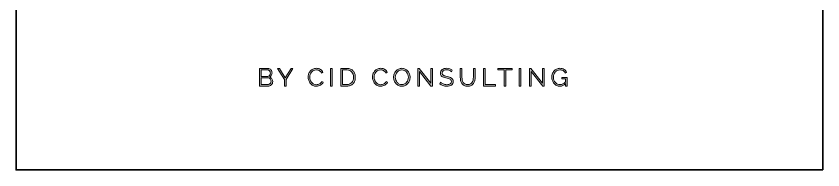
# Model space of a CAD drawing. Header units: centimetres. Extents: x -8 to 123, y -18 to 6.
# Drawn here: x 7.17 to 20.14, y -10.38 to -7.92 of the extents above; entities that cross this region are included whole.
import ezdxf

# ---------------------------------------------------------------- set-up
doc = ezdxf.new("R2010")
doc.units = ezdxf.units.CM
doc.header["$MEASUREMENT"] = 0
doc.layers.add('Layer 1', color=7, linetype='Continuous', lineweight=0)

# ---------------------------------------------------------------- blocks, each defined once
blk = doc.blocks.new('Block_10')
at = {"layer": 'Layer 1', "true_color": 0x000000, "transparency": 33554687}
h = blk.add_hatch(color=18, dxfattribs=at)
h.dxf.hatch_style = 2
edge = h.paths.add_edge_path()
edge.add_spline(control_points=[(11.266, -8.962), (11.266, -8.955), (11.265, -8.948), (11.262, -8.942), (11.26, -8.935), (11.257, -8.929), (11.252, -8.924), (11.248, -8.919), (11.243, -8.915), (11.237, -8.912), (11.231, -8.909), (11.224, -8.908), (11.217, -8.908), (11.217, -8.908), (11.109, -8.908), (11.109, -8.908), (11.109, -8.908), (11.109, -9.015), (11.109, -9.015), (11.109, -9.015), (11.215, -9.015), (11.215, -9.015), (11.222, -9.015), (11.229, -9.014), (11.235, -9.011), (11.241, -9.008), (11.247, -9.004), (11.251, -8.999), (11.256, -8.994), (11.259, -8.988), (11.262, -8.982), (11.265, -8.975), (11.266, -8.969), (11.266, -8.962)], knot_values=[0, 0, 0, 0, 1, 1, 1, 2, 2, 2, 3, 3, 3, 4, 4, 4, 5, 5, 5, 6, 6, 6, 7, 7, 7, 8, 8, 8, 9, 9, 9, 10, 10, 10, 11, 11, 11, 11], degree=3, periodic=0)
edge = h.paths.add_edge_path()
edge.add_spline(control_points=[(11.109, -8.78), (11.109, -8.78), (11.109, -8.885), (11.109, -8.885), (11.109, -8.885), (11.206, -8.885), (11.206, -8.885), (11.213, -8.885), (11.22, -8.884), (11.226, -8.881), (11.232, -8.878), (11.237, -8.874), (11.241, -8.869), (11.245, -8.864), (11.249, -8.859), (11.251, -8.852), (11.254, -8.846), (11.255, -8.84), (11.255, -8.833), (11.255, -8.826), (11.254, -8.819), (11.251, -8.812), (11.249, -8.806), (11.246, -8.8), (11.242, -8.796), (11.238, -8.791), (11.233, -8.787), (11.227, -8.785), (11.221, -8.782), (11.215, -8.78), (11.209, -8.78), (11.209, -8.78), (11.109, -8.78), (11.109, -8.78)], knot_values=[0, 0, 0, 0, 1, 1, 1, 2, 2, 2, 3, 3, 3, 4, 4, 4, 5, 5, 5, 6, 6, 6, 7, 7, 7, 8, 8, 8, 9, 9, 9, 10, 10, 10, 11, 11, 11, 11], degree=3, periodic=0)
edge = h.paths.add_edge_path()
edge.add_spline(control_points=[(11.294, -8.966), (11.294, -8.977), (11.292, -8.987), (11.288, -8.996), (11.283, -9.005), (11.278, -9.012), (11.27, -9.019), (11.263, -9.026), (11.255, -9.031), (11.245, -9.034), (11.236, -9.038), (11.225, -9.04), (11.215, -9.04), (11.215, -9.04), (11.081, -9.04), (11.081, -9.04), (11.081, -9.04), (11.081, -8.756), (11.081, -8.756), (11.081, -8.756), (11.217, -8.756), (11.217, -8.756), (11.227, -8.756), (11.236, -8.758), (11.244, -8.762), (11.252, -8.767), (11.259, -8.772), (11.264, -8.779), (11.27, -8.786), (11.274, -8.794), (11.277, -8.802), (11.28, -8.811), (11.282, -8.82), (11.282, -8.828), (11.282, -8.843), (11.278, -8.856), (11.271, -8.868), (11.264, -8.88), (11.254, -8.888), (11.241, -8.894), (11.258, -8.899), (11.27, -8.908), (11.28, -8.921), (11.289, -8.934), (11.294, -8.949), (11.294, -8.966)], knot_values=[0, 0, 0, 0, 1, 1, 1, 2, 2, 2, 3, 3, 3, 4, 4, 4, 5, 5, 5, 6, 6, 6, 7, 7, 7, 8, 8, 8, 9, 9, 9, 10, 10, 10, 11, 11, 11, 12, 12, 12, 13, 13, 13, 14, 14, 14, 15, 15, 15, 15], degree=3, periodic=0)
h = blk.add_hatch(color=18, dxfattribs=at)
h.dxf.hatch_style = 2
edge = h.paths.add_edge_path()
edge.add_spline(control_points=[(11.402, -8.756), (11.402, -8.756), (11.495, -8.909), (11.495, -8.909), (11.495, -8.909), (11.588, -8.756), (11.588, -8.756), (11.588, -8.756), (11.619, -8.756), (11.619, -8.756), (11.619, -8.756), (11.508, -8.934), (11.508, -8.934), (11.508, -8.934), (11.508, -9.04), (11.508, -9.04), (11.508, -9.04), (11.481, -9.04), (11.481, -9.04), (11.481, -9.04), (11.481, -8.933), (11.481, -8.933), (11.481, -8.933), (11.371, -8.756), (11.371, -8.756), (11.371, -8.756), (11.402, -8.756), (11.402, -8.756)], knot_values=[0, 0, 0, 0, 1, 1, 1, 2, 2, 2, 3, 3, 3, 4, 4, 4, 5, 5, 5, 6, 6, 6, 7, 7, 7, 8, 8, 8, 9, 9, 9, 9], degree=3, periodic=0)
h = blk.add_hatch(color=18, dxfattribs=at)
h.dxf.hatch_style = 2
edge = h.paths.add_edge_path()
edge.add_spline(control_points=[(11.862, -8.896), (11.862, -8.879), (11.865, -8.862), (11.871, -8.845), (11.877, -8.828), (11.886, -8.813), (11.897, -8.8), (11.908, -8.786), (11.923, -8.775), (11.939, -8.767), (11.956, -8.759), (11.975, -8.754), (11.997, -8.754), (12.022, -8.754), (12.043, -8.76), (12.061, -8.772), (12.079, -8.783), (12.092, -8.798), (12.101, -8.816), (12.101, -8.816), (12.079, -8.83), (12.079, -8.83), (12.074, -8.821), (12.069, -8.813), (12.062, -8.806), (12.056, -8.8), (12.049, -8.795), (12.042, -8.791), (12.034, -8.787), (12.026, -8.784), (12.018, -8.782), (12.01, -8.78), (12.003, -8.78), (11.995, -8.78), (11.978, -8.78), (11.963, -8.783), (11.95, -8.79), (11.937, -8.797), (11.926, -8.806), (11.917, -8.817), (11.908, -8.828), (11.901, -8.841), (11.897, -8.855), (11.892, -8.869), (11.89, -8.883), (11.89, -8.897), (11.89, -8.913), (11.893, -8.928), (11.898, -8.943), (11.904, -8.957), (11.911, -8.97), (11.92, -8.981), (11.93, -8.992), (11.941, -9.001), (11.954, -9.007), (11.967, -9.014), (11.981, -9.017), (11.996, -9.017), (12.004, -9.017), (12.012, -9.016), (12.021, -9.014), (12.029, -9.012), (12.037, -9.009), (12.045, -9.004), (12.053, -9), (12.06, -8.994), (12.067, -8.988), (12.073, -8.981), (12.079, -8.973), (12.084, -8.964), (12.084, -8.964), (12.107, -8.976), (12.107, -8.976), (12.102, -8.987), (12.096, -8.996), (12.088, -9.004), (12.079, -9.012), (12.07, -9.019), (12.06, -9.025), (12.05, -9.03), (12.039, -9.035), (12.028, -9.038), (12.017, -9.041), (12.005, -9.042), (11.995, -9.042), (11.975, -9.042), (11.957, -9.038), (11.941, -9.029), (11.925, -9.021), (11.911, -9.01), (11.899, -8.996), (11.887, -8.982), (11.878, -8.967), (11.872, -8.949), (11.865, -8.932), (11.862, -8.914), (11.862, -8.896)], knot_values=[0, 0, 0, 0, 1, 1, 1, 2, 2, 2, 3, 3, 3, 4, 4, 4, 5, 5, 5, 6, 6, 6, 7, 7, 7, 8, 8, 8, 9, 9, 9, 10, 10, 10, 11, 11, 11, 12, 12, 12, 13, 13, 13, 14, 14, 14, 15, 15, 15, 16, 16, 16, 17, 17, 17, 18, 18, 18, 19, 19, 19, 20, 20, 20, 21, 21, 21, 22, 22, 22, 23, 23, 23, 24, 24, 24, 25, 25, 25, 26, 26, 26, 27, 27, 27, 28, 28, 28, 29, 29, 29, 30, 30, 30, 31, 31, 31, 32, 32, 32, 32], degree=3, periodic=0)
h = blk.add_hatch(color=18, dxfattribs=at)
h.dxf.hatch_style = 2
edge = h.paths.add_edge_path()
edge.add_spline(control_points=[(12.223, -9.04), (12.223, -9.04), (12.223, -8.756), (12.223, -8.756), (12.223, -8.756), (12.251, -8.756), (12.251, -8.756), (12.251, -8.756), (12.251, -9.04), (12.251, -9.04), (12.251, -9.04), (12.223, -9.04), (12.223, -9.04)], knot_values=[0, 0, 0, 0, 1, 1, 1, 2, 2, 2, 3, 3, 3, 4, 4, 4, 4], degree=3, periodic=0)
h = blk.add_hatch(color=18, dxfattribs=at)
h.dxf.hatch_style = 2
edge = h.paths.add_edge_path()
edge.add_spline(control_points=[(12.594, -8.897), (12.594, -8.88), (12.592, -8.865), (12.587, -8.85), (12.582, -8.836), (12.575, -8.824), (12.566, -8.814), (12.557, -8.803), (12.546, -8.795), (12.532, -8.789), (12.519, -8.784), (12.504, -8.781), (12.487, -8.781), (12.487, -8.781), (12.418, -8.781), (12.418, -8.781), (12.418, -8.781), (12.418, -9.015), (12.418, -9.015), (12.418, -9.015), (12.487, -9.015), (12.487, -9.015), (12.504, -9.015), (12.52, -9.012), (12.533, -9.006), (12.547, -9), (12.558, -8.992), (12.567, -8.981), (12.576, -8.971), (12.583, -8.958), (12.587, -8.944), (12.592, -8.93), (12.594, -8.914), (12.594, -8.897)], knot_values=[0, 0, 0, 0, 1, 1, 1, 2, 2, 2, 3, 3, 3, 4, 4, 4, 5, 5, 5, 6, 6, 6, 7, 7, 7, 8, 8, 8, 9, 9, 9, 10, 10, 10, 11, 11, 11, 11], degree=3, periodic=0)
edge = h.paths.add_edge_path()
edge.add_spline(control_points=[(12.391, -9.04), (12.391, -9.04), (12.391, -8.756), (12.391, -8.756), (12.391, -8.756), (12.487, -8.756), (12.487, -8.756), (12.509, -8.756), (12.529, -8.76), (12.546, -8.767), (12.563, -8.775), (12.577, -8.785), (12.589, -8.798), (12.6, -8.81), (12.608, -8.825), (12.614, -8.842), (12.62, -8.86), (12.622, -8.878), (12.622, -8.897), (12.622, -8.919), (12.619, -8.938), (12.613, -8.956), (12.606, -8.973), (12.597, -8.988), (12.586, -9.001), (12.574, -9.013), (12.56, -9.023), (12.543, -9.029), (12.526, -9.036), (12.507, -9.04), (12.487, -9.04), (12.487, -9.04), (12.391, -9.04), (12.391, -9.04)], knot_values=[0, 0, 0, 0, 1, 1, 1, 2, 2, 2, 3, 3, 3, 4, 4, 4, 5, 5, 5, 6, 6, 6, 7, 7, 7, 8, 8, 8, 9, 9, 9, 10, 10, 10, 11, 11, 11, 11], degree=3, periodic=0)
h = blk.add_hatch(color=18, dxfattribs=at)
h.dxf.hatch_style = 2
edge = h.paths.add_edge_path()
edge.add_spline(control_points=[(12.897, -8.896), (12.897, -8.879), (12.9, -8.862), (12.906, -8.845), (12.912, -8.828), (12.921, -8.813), (12.932, -8.8), (12.944, -8.786), (12.958, -8.775), (12.975, -8.767), (12.991, -8.759), (13.01, -8.754), (13.032, -8.754), (13.057, -8.754), (13.079, -8.76), (13.096, -8.772), (13.114, -8.783), (13.128, -8.798), (13.136, -8.816), (13.136, -8.816), (13.114, -8.83), (13.114, -8.83), (13.109, -8.821), (13.104, -8.813), (13.098, -8.806), (13.091, -8.8), (13.084, -8.795), (13.077, -8.791), (13.069, -8.787), (13.062, -8.784), (13.054, -8.782), (13.046, -8.78), (13.038, -8.78), (13.03, -8.78), (13.013, -8.78), (12.998, -8.783), (12.985, -8.79), (12.972, -8.797), (12.961, -8.806), (12.952, -8.817), (12.943, -8.828), (12.936, -8.841), (12.932, -8.855), (12.927, -8.869), (12.925, -8.883), (12.925, -8.897), (12.925, -8.913), (12.928, -8.928), (12.933, -8.943), (12.939, -8.957), (12.946, -8.97), (12.956, -8.981), (12.965, -8.992), (12.976, -9.001), (12.989, -9.007), (13.002, -9.014), (13.016, -9.017), (13.031, -9.017), (13.039, -9.017), (13.047, -9.016), (13.056, -9.014), (13.064, -9.012), (13.072, -9.009), (13.08, -9.004), (13.088, -9), (13.095, -8.994), (13.102, -8.988), (13.109, -8.981), (13.114, -8.973), (13.119, -8.964), (13.119, -8.964), (13.142, -8.976), (13.142, -8.976), (13.137, -8.987), (13.131, -8.996), (13.123, -9.004), (13.114, -9.012), (13.105, -9.019), (13.095, -9.025), (13.085, -9.03), (13.074, -9.035), (13.063, -9.038), (13.052, -9.041), (13.041, -9.042), (13.03, -9.042), (13.01, -9.042), (12.992, -9.038), (12.976, -9.029), (12.96, -9.021), (12.946, -9.01), (12.934, -8.996), (12.923, -8.982), (12.913, -8.967), (12.907, -8.949), (12.9, -8.932), (12.897, -8.914), (12.897, -8.896)], knot_values=[0, 0, 0, 0, 1, 1, 1, 2, 2, 2, 3, 3, 3, 4, 4, 4, 5, 5, 5, 6, 6, 6, 7, 7, 7, 8, 8, 8, 9, 9, 9, 10, 10, 10, 11, 11, 11, 12, 12, 12, 13, 13, 13, 14, 14, 14, 15, 15, 15, 16, 16, 16, 17, 17, 17, 18, 18, 18, 19, 19, 19, 20, 20, 20, 21, 21, 21, 22, 22, 22, 23, 23, 23, 24, 24, 24, 25, 25, 25, 26, 26, 26, 27, 27, 27, 28, 28, 28, 29, 29, 29, 30, 30, 30, 31, 31, 31, 32, 32, 32, 32], degree=3, periodic=0)
h = blk.add_hatch(color=18, dxfattribs=at)
h.dxf.hatch_style = 2
edge = h.paths.add_edge_path()
edge.add_spline(control_points=[(13.265, -8.898), (13.265, -8.913), (13.268, -8.928), (13.273, -8.942), (13.278, -8.957), (13.285, -8.969), (13.294, -8.98), (13.304, -8.991), (13.315, -9), (13.328, -9.007), (13.34, -9.013), (13.355, -9.016), (13.37, -9.016), (13.386, -9.016), (13.401, -9.013), (13.414, -9.006), (13.427, -8.999), (13.438, -8.99), (13.447, -8.979), (13.456, -8.968), (13.463, -8.955), (13.468, -8.941), (13.473, -8.927), (13.475, -8.912), (13.475, -8.898), (13.475, -8.882), (13.473, -8.868), (13.468, -8.853), (13.462, -8.839), (13.455, -8.826), (13.446, -8.816), (13.437, -8.805), (13.425, -8.796), (13.413, -8.789), (13.4, -8.783), (13.386, -8.78), (13.37, -8.78), (13.354, -8.78), (13.34, -8.783), (13.327, -8.79), (13.314, -8.797), (13.303, -8.806), (13.294, -8.817), (13.285, -8.828), (13.278, -8.841), (13.273, -8.855), (13.268, -8.869), (13.265, -8.883), (13.265, -8.898)], knot_values=[0, 0, 0, 0, 1, 1, 1, 2, 2, 2, 3, 3, 3, 4, 4, 4, 5, 5, 5, 6, 6, 6, 7, 7, 7, 8, 8, 8, 9, 9, 9, 10, 10, 10, 11, 11, 11, 12, 12, 12, 13, 13, 13, 14, 14, 14, 15, 15, 15, 16, 16, 16, 16], degree=3, periodic=0)
edge = h.paths.add_edge_path()
edge.add_spline(control_points=[(13.37, -9.042), (13.351, -9.042), (13.333, -9.038), (13.316, -9.029), (13.3, -9.021), (13.286, -9.01), (13.274, -8.997), (13.262, -8.984), (13.253, -8.968), (13.247, -8.951), (13.241, -8.934), (13.237, -8.916), (13.237, -8.898), (13.237, -8.879), (13.241, -8.861), (13.248, -8.843), (13.254, -8.826), (13.264, -8.811), (13.276, -8.798), (13.288, -8.784), (13.302, -8.774), (13.318, -8.766), (13.334, -8.758), (13.352, -8.754), (13.371, -8.754), (13.39, -8.754), (13.409, -8.758), (13.425, -8.767), (13.441, -8.775), (13.455, -8.786), (13.467, -8.8), (13.478, -8.813), (13.487, -8.829), (13.494, -8.846), (13.5, -8.863), (13.503, -8.88), (13.503, -8.898), (13.503, -8.917), (13.5, -8.935), (13.493, -8.953), (13.486, -8.97), (13.477, -8.985), (13.465, -8.998), (13.453, -9.011), (13.439, -9.022), (13.423, -9.03), (13.407, -9.038), (13.389, -9.042), (13.37, -9.042)], knot_values=[0, 0, 0, 0, 1, 1, 1, 2, 2, 2, 3, 3, 3, 4, 4, 4, 5, 5, 5, 6, 6, 6, 7, 7, 7, 8, 8, 8, 9, 9, 9, 10, 10, 10, 11, 11, 11, 12, 12, 12, 13, 13, 13, 14, 14, 14, 15, 15, 15, 16, 16, 16, 16], degree=3, periodic=0)
h = blk.add_hatch(color=18, dxfattribs=at)
h.dxf.hatch_style = 2
edge = h.paths.add_edge_path()
edge.add_spline(control_points=[(13.653, -8.808), (13.653, -8.808), (13.653, -9.04), (13.653, -9.04), (13.653, -9.04), (13.625, -9.04), (13.625, -9.04), (13.625, -9.04), (13.625, -8.756), (13.625, -8.756), (13.625, -8.756), (13.647, -8.756), (13.647, -8.756), (13.647, -8.756), (13.834, -8.992), (13.834, -8.992), (13.834, -8.992), (13.834, -8.756), (13.834, -8.756), (13.834, -8.756), (13.862, -8.756), (13.862, -8.756), (13.862, -8.756), (13.862, -9.04), (13.862, -9.04), (13.862, -9.04), (13.838, -9.04), (13.838, -9.04), (13.838, -9.04), (13.653, -8.808), (13.653, -8.808)], knot_values=[0, 0, 0, 0, 1, 1, 1, 2, 2, 2, 3, 3, 3, 4, 4, 4, 5, 5, 5, 6, 6, 6, 7, 7, 7, 8, 8, 8, 9, 9, 9, 10, 10, 10, 10], degree=3, periodic=0)
h = blk.add_hatch(color=18, dxfattribs=at)
h.dxf.hatch_style = 2
edge = h.paths.add_edge_path()
edge.add_spline(control_points=[(14.168, -8.809), (14.16, -8.8), (14.15, -8.793), (14.136, -8.787), (14.123, -8.782), (14.108, -8.779), (14.091, -8.779), (14.066, -8.779), (14.047, -8.784), (14.036, -8.793), (14.024, -8.802), (14.019, -8.815), (14.019, -8.832), (14.019, -8.84), (14.02, -8.847), (14.023, -8.852), (14.026, -8.858), (14.031, -8.863), (14.038, -8.867), (14.044, -8.871), (14.052, -8.874), (14.062, -8.877), (14.072, -8.88), (14.084, -8.883), (14.098, -8.886), (14.113, -8.889), (14.126, -8.893), (14.138, -8.896), (14.15, -8.9), (14.161, -8.905), (14.169, -8.911), (14.178, -8.917), (14.184, -8.925), (14.189, -8.933), (14.193, -8.942), (14.195, -8.953), (14.195, -8.965), (14.195, -8.978), (14.193, -8.99), (14.188, -8.999), (14.183, -9.009), (14.176, -9.017), (14.167, -9.023), (14.158, -9.03), (14.147, -9.034), (14.134, -9.037), (14.122, -9.04), (14.108, -9.042), (14.094, -9.042), (14.049, -9.042), (14.011, -9.028), (13.98, -9.001), (13.98, -9.001), (13.993, -8.978), (13.993, -8.978), (14.004, -8.989), (14.018, -8.998), (14.035, -9.006), (14.053, -9.013), (14.072, -9.017), (14.094, -9.017), (14.117, -9.017), (14.134, -9.013), (14.147, -9.005), (14.16, -8.997), (14.166, -8.985), (14.166, -8.968), (14.166, -8.959), (14.165, -8.952), (14.161, -8.946), (14.157, -8.94), (14.152, -8.935), (14.145, -8.93), (14.138, -8.926), (14.129, -8.922), (14.118, -8.919), (14.107, -8.916), (14.095, -8.913), (14.08, -8.909), (14.066, -8.906), (14.053, -8.902), (14.041, -8.899), (14.03, -8.895), (14.021, -8.89), (14.013, -8.885), (14.006, -8.879), (14, -8.872), (13.996, -8.864), (13.992, -8.857), (13.99, -8.847), (13.99, -8.835), (13.99, -8.822), (13.993, -8.811), (13.998, -8.801), (14.003, -8.79), (14.009, -8.782), (14.018, -8.775), (14.027, -8.768), (14.038, -8.763), (14.05, -8.759), (14.063, -8.756), (14.076, -8.754), (14.091, -8.754), (14.11, -8.754), (14.127, -8.757), (14.141, -8.763), (14.156, -8.768), (14.17, -8.776), (14.182, -8.787), (14.182, -8.787), (14.168, -8.809), (14.168, -8.809)], knot_values=[0, 0, 0, 0, 1, 1, 1, 2, 2, 2, 3, 3, 3, 4, 4, 4, 5, 5, 5, 6, 6, 6, 7, 7, 7, 8, 8, 8, 9, 9, 9, 10, 10, 10, 11, 11, 11, 12, 12, 12, 13, 13, 13, 14, 14, 14, 15, 15, 15, 16, 16, 16, 17, 17, 17, 18, 18, 18, 19, 19, 19, 20, 20, 20, 21, 21, 21, 22, 22, 22, 23, 23, 23, 24, 24, 24, 25, 25, 25, 26, 26, 26, 27, 27, 27, 28, 28, 28, 29, 29, 29, 30, 30, 30, 31, 31, 31, 32, 32, 32, 33, 33, 33, 34, 34, 34, 35, 35, 35, 36, 36, 36, 37, 37, 37, 37], degree=3, periodic=0)
h = blk.add_hatch(color=18, dxfattribs=at)
h.dxf.hatch_style = 2
edge = h.paths.add_edge_path()
edge.add_spline(control_points=[(14.429, -9.016), (14.447, -9.016), (14.461, -9.013), (14.473, -9.006), (14.485, -8.999), (14.495, -8.991), (14.502, -8.979), (14.509, -8.968), (14.514, -8.956), (14.516, -8.942), (14.519, -8.928), (14.521, -8.913), (14.521, -8.899), (14.521, -8.899), (14.521, -8.756), (14.521, -8.756), (14.521, -8.756), (14.549, -8.756), (14.549, -8.756), (14.549, -8.756), (14.549, -8.899), (14.549, -8.899), (14.549, -8.918), (14.546, -8.936), (14.542, -8.954), (14.538, -8.971), (14.531, -8.986), (14.522, -8.999), (14.512, -9.012), (14.5, -9.022), (14.485, -9.03), (14.469, -9.038), (14.451, -9.042), (14.429, -9.042), (14.406, -9.042), (14.388, -9.038), (14.372, -9.029), (14.357, -9.021), (14.345, -9.011), (14.336, -8.997), (14.326, -8.984), (14.32, -8.969), (14.316, -8.952), (14.312, -8.935), (14.31, -8.917), (14.31, -8.899), (14.31, -8.899), (14.31, -8.756), (14.31, -8.756), (14.31, -8.756), (14.337, -8.756), (14.337, -8.756), (14.337, -8.756), (14.337, -8.899), (14.337, -8.899), (14.337, -8.914), (14.339, -8.928), (14.342, -8.943), (14.345, -8.957), (14.35, -8.969), (14.357, -8.98), (14.364, -8.991), (14.373, -9), (14.385, -9.006), (14.396, -9.013), (14.411, -9.016), (14.429, -9.016)], knot_values=[0, 0, 0, 0, 1, 1, 1, 2, 2, 2, 3, 3, 3, 4, 4, 4, 5, 5, 5, 6, 6, 6, 7, 7, 7, 8, 8, 8, 9, 9, 9, 10, 10, 10, 11, 11, 11, 12, 12, 12, 13, 13, 13, 14, 14, 14, 15, 15, 15, 16, 16, 16, 17, 17, 17, 18, 18, 18, 19, 19, 19, 20, 20, 20, 21, 21, 21, 22, 22, 22, 22], degree=3, periodic=0)
h = blk.add_hatch(color=18, dxfattribs=at)
h.dxf.hatch_style = 2
edge = h.paths.add_edge_path()
edge.add_spline(control_points=[(14.684, -9.04), (14.684, -9.04), (14.684, -8.756), (14.684, -8.756), (14.684, -8.756), (14.711, -8.756), (14.711, -8.756), (14.711, -8.756), (14.711, -9.015), (14.711, -9.015), (14.711, -9.015), (14.875, -9.015), (14.875, -9.015), (14.875, -9.015), (14.875, -9.04), (14.875, -9.04), (14.875, -9.04), (14.684, -9.04), (14.684, -9.04)], knot_values=[0, 0, 0, 0, 1, 1, 1, 2, 2, 2, 3, 3, 3, 4, 4, 4, 5, 5, 5, 6, 6, 6, 6], degree=3, periodic=0)
h = blk.add_hatch(color=18, dxfattribs=at)
h.dxf.hatch_style = 2
edge = h.paths.add_edge_path()
edge.add_spline(control_points=[(15.143, -8.781), (15.143, -8.781), (15.042, -8.781), (15.042, -8.781), (15.042, -8.781), (15.042, -9.04), (15.042, -9.04), (15.042, -9.04), (15.014, -9.04), (15.014, -9.04), (15.014, -9.04), (15.014, -8.781), (15.014, -8.781), (15.014, -8.781), (14.913, -8.781), (14.913, -8.781), (14.913, -8.781), (14.913, -8.756), (14.913, -8.756), (14.913, -8.756), (15.143, -8.756), (15.143, -8.756), (15.143, -8.756), (15.143, -8.781), (15.143, -8.781)], knot_values=[0, 0, 0, 0, 1, 1, 1, 2, 2, 2, 3, 3, 3, 4, 4, 4, 5, 5, 5, 6, 6, 6, 7, 7, 7, 8, 8, 8, 8], degree=3, periodic=0)
h = blk.add_hatch(color=18, dxfattribs=at)
h.dxf.hatch_style = 2
edge = h.paths.add_edge_path()
edge.add_spline(control_points=[(15.255, -9.04), (15.255, -9.04), (15.255, -8.756), (15.255, -8.756), (15.255, -8.756), (15.282, -8.756), (15.282, -8.756), (15.282, -8.756), (15.282, -9.04), (15.282, -9.04), (15.282, -9.04), (15.255, -9.04), (15.255, -9.04)], knot_values=[0, 0, 0, 0, 1, 1, 1, 2, 2, 2, 3, 3, 3, 4, 4, 4, 4], degree=3, periodic=0)
h = blk.add_hatch(color=18, dxfattribs=at)
h.dxf.hatch_style = 2
edge = h.paths.add_edge_path()
edge.add_spline(control_points=[(15.449, -8.808), (15.449, -8.808), (15.449, -9.04), (15.449, -9.04), (15.449, -9.04), (15.422, -9.04), (15.422, -9.04), (15.422, -9.04), (15.422, -8.756), (15.422, -8.756), (15.422, -8.756), (15.444, -8.756), (15.444, -8.756), (15.444, -8.756), (15.631, -8.992), (15.631, -8.992), (15.631, -8.992), (15.631, -8.756), (15.631, -8.756), (15.631, -8.756), (15.659, -8.756), (15.659, -8.756), (15.659, -8.756), (15.659, -9.04), (15.659, -9.04), (15.659, -9.04), (15.635, -9.04), (15.635, -9.04), (15.635, -9.04), (15.449, -8.808), (15.449, -8.808)], knot_values=[0, 0, 0, 0, 1, 1, 1, 2, 2, 2, 3, 3, 3, 4, 4, 4, 5, 5, 5, 6, 6, 6, 7, 7, 7, 8, 8, 8, 9, 9, 9, 10, 10, 10, 10], degree=3, periodic=0)
h = blk.add_hatch(color=18, dxfattribs=at)
h.dxf.hatch_style = 2
edge = h.paths.add_edge_path()
edge.add_spline(control_points=[(16.004, -8.998), (15.977, -9.027), (15.947, -9.042), (15.913, -9.042), (15.894, -9.042), (15.876, -9.037), (15.86, -9.029), (15.844, -9.021), (15.83, -9.01), (15.818, -8.996), (15.806, -8.983), (15.797, -8.967), (15.791, -8.95), (15.784, -8.933), (15.781, -8.916), (15.781, -8.897), (15.781, -8.879), (15.784, -8.86), (15.79, -8.843), (15.797, -8.826), (15.806, -8.811), (15.818, -8.797), (15.829, -8.784), (15.843, -8.774), (15.859, -8.766), (15.875, -8.758), (15.893, -8.754), (15.912, -8.754), (15.925, -8.754), (15.938, -8.756), (15.949, -8.759), (15.961, -8.762), (15.971, -8.766), (15.98, -8.771), (15.989, -8.777), (15.996, -8.783), (16.003, -8.791), (16.01, -8.799), (16.015, -8.807), (16.02, -8.816), (16.02, -8.816), (15.998, -8.83), (15.998, -8.83), (15.989, -8.813), (15.977, -8.8), (15.962, -8.792), (15.947, -8.783), (15.93, -8.779), (15.911, -8.779), (15.895, -8.779), (15.881, -8.783), (15.869, -8.789), (15.856, -8.796), (15.845, -8.805), (15.836, -8.816), (15.827, -8.827), (15.821, -8.839), (15.816, -8.854), (15.811, -8.868), (15.809, -8.883), (15.809, -8.898), (15.809, -8.914), (15.811, -8.929), (15.817, -8.943), (15.822, -8.958), (15.83, -8.97), (15.839, -8.981), (15.849, -8.992), (15.86, -9), (15.873, -9.007), (15.886, -9.013), (15.9, -9.016), (15.915, -9.016), (15.931, -9.016), (15.947, -9.013), (15.961, -9.005), (15.976, -8.997), (15.99, -8.986), (16.004, -8.969), (16.004, -8.969), (16.004, -8.922), (16.004, -8.922), (16.004, -8.922), (15.941, -8.922), (15.941, -8.922), (15.941, -8.922), (15.941, -8.9), (15.941, -8.9), (15.941, -8.9), (16.028, -8.9), (16.028, -8.9), (16.028, -8.9), (16.028, -9.04), (16.028, -9.04), (16.028, -9.04), (16.004, -9.04), (16.004, -9.04), (16.004, -9.04), (16.004, -8.998), (16.004, -8.998)], knot_values=[0, 0, 0, 0, 1, 1, 1, 2, 2, 2, 3, 3, 3, 4, 4, 4, 5, 5, 5, 6, 6, 6, 7, 7, 7, 8, 8, 8, 9, 9, 9, 10, 10, 10, 11, 11, 11, 12, 12, 12, 13, 13, 13, 14, 14, 14, 15, 15, 15, 16, 16, 16, 17, 17, 17, 18, 18, 18, 19, 19, 19, 20, 20, 20, 21, 21, 21, 22, 22, 22, 23, 23, 23, 24, 24, 24, 25, 25, 25, 26, 26, 26, 27, 27, 27, 28, 28, 28, 29, 29, 29, 30, 30, 30, 31, 31, 31, 32, 32, 32, 33, 33, 33, 33], degree=3, periodic=0)
at = {"layer": 'Layer 1'}
for points, knots in [([(11.294, -8.966), (11.294, -8.977), (11.292, -8.987), (11.288, -8.996), (11.283, -9.005), (11.278, -9.012), (11.27, -9.019), (11.263, -9.026), (11.255, -9.031), (11.245, -9.034), (11.236, -9.038), (11.225, -9.04), (11.215, -9.04), (11.215, -9.04), (11.081, -9.04), (11.081, -9.04), (11.081, -9.04), (11.081, -8.756), (11.081, -8.756), (11.081, -8.756), (11.217, -8.756), (11.217, -8.756), (11.227, -8.756), (11.236, -8.758), (11.244, -8.762), (11.252, -8.767), (11.259, -8.772), (11.264, -8.779), (11.27, -8.786), (11.274, -8.794), (11.277, -8.802), (11.28, -8.811), (11.282, -8.82), (11.282, -8.828), (11.282, -8.843), (11.278, -8.856), (11.271, -8.868), (11.264, -8.88), (11.254, -8.888), (11.241, -8.894), (11.258, -8.899), (11.27, -8.908), (11.28, -8.921), (11.289, -8.934), (11.294, -8.949), (11.294, -8.966)], [0, 0, 0, 0, 1, 1, 1, 2, 2, 2, 3, 3, 3, 4, 4, 4, 5, 5, 5, 6, 6, 6, 7, 7, 7, 8, 8, 8, 9, 9, 9, 10, 10, 10, 11, 11, 11, 12, 12, 12, 13, 13, 13, 14, 14, 14, 15, 15, 15, 15]), ([(11.109, -8.78), (11.109, -8.78), (11.109, -8.885), (11.109, -8.885), (11.109, -8.885), (11.206, -8.885), (11.206, -8.885), (11.213, -8.885), (11.22, -8.884), (11.226, -8.881), (11.232, -8.878), (11.237, -8.874), (11.241, -8.869), (11.245, -8.864), (11.249, -8.859), (11.251, -8.852), (11.254, -8.846), (11.255, -8.84), (11.255, -8.833), (11.255, -8.826), (11.254, -8.819), (11.251, -8.812), (11.249, -8.806), (11.246, -8.8), (11.242, -8.796), (11.238, -8.791), (11.233, -8.787), (11.227, -8.785), (11.221, -8.782), (11.215, -8.78), (11.209, -8.78), (11.209, -8.78), (11.109, -8.78), (11.109, -8.78)], [0, 0, 0, 0, 1, 1, 1, 2, 2, 2, 3, 3, 3, 4, 4, 4, 5, 5, 5, 6, 6, 6, 7, 7, 7, 8, 8, 8, 9, 9, 9, 10, 10, 10, 11, 11, 11, 11]), ([(11.402, -8.756), (11.402, -8.756), (11.495, -8.909), (11.495, -8.909), (11.495, -8.909), (11.588, -8.756), (11.588, -8.756), (11.588, -8.756), (11.619, -8.756), (11.619, -8.756), (11.619, -8.756), (11.508, -8.934), (11.508, -8.934), (11.508, -8.934), (11.508, -9.04), (11.508, -9.04), (11.508, -9.04), (11.481, -9.04), (11.481, -9.04), (11.481, -9.04), (11.481, -8.933), (11.481, -8.933), (11.481, -8.933), (11.371, -8.756), (11.371, -8.756), (11.371, -8.756), (11.402, -8.756), (11.402, -8.756)], [0, 0, 0, 0, 1, 1, 1, 2, 2, 2, 3, 3, 3, 4, 4, 4, 5, 5, 5, 6, 6, 6, 7, 7, 7, 8, 8, 8, 9, 9, 9, 9]), ([(11.862, -8.896), (11.862, -8.879), (11.865, -8.862), (11.871, -8.845), (11.877, -8.828), (11.886, -8.813), (11.897, -8.8), (11.908, -8.786), (11.923, -8.775), (11.939, -8.767), (11.956, -8.759), (11.975, -8.754), (11.997, -8.754), (12.022, -8.754), (12.043, -8.76), (12.061, -8.772), (12.079, -8.783), (12.092, -8.798), (12.101, -8.816), (12.101, -8.816), (12.079, -8.83), (12.079, -8.83), (12.074, -8.821), (12.069, -8.813), (12.062, -8.806), (12.056, -8.8), (12.049, -8.795), (12.042, -8.791), (12.034, -8.787), (12.026, -8.784), (12.018, -8.782), (12.01, -8.78), (12.003, -8.78), (11.995, -8.78), (11.978, -8.78), (11.963, -8.783), (11.95, -8.79), (11.937, -8.797), (11.926, -8.806), (11.917, -8.817), (11.908, -8.828), (11.901, -8.841), (11.897, -8.855), (11.892, -8.869), (11.89, -8.883), (11.89, -8.897), (11.89, -8.913), (11.893, -8.928), (11.898, -8.943), (11.904, -8.957), (11.911, -8.97), (11.92, -8.981), (11.93, -8.992), (11.941, -9.001), (11.954, -9.007), (11.967, -9.014), (11.981, -9.017), (11.996, -9.017), (12.004, -9.017), (12.012, -9.016), (12.021, -9.014), (12.029, -9.012), (12.037, -9.009), (12.045, -9.004), (12.053, -9), (12.06, -8.994), (12.067, -8.988), (12.073, -8.981), (12.079, -8.973), (12.084, -8.964), (12.084, -8.964), (12.107, -8.976), (12.107, -8.976), (12.102, -8.987), (12.096, -8.996), (12.088, -9.004), (12.079, -9.012), (12.07, -9.019), (12.06, -9.025), (12.05, -9.03), (12.039, -9.035), (12.028, -9.038), (12.017, -9.041), (12.005, -9.042), (11.995, -9.042), (11.975, -9.042), (11.957, -9.038), (11.941, -9.029), (11.925, -9.021), (11.911, -9.01), (11.899, -8.996), (11.887, -8.982), (11.878, -8.967), (11.872, -8.949), (11.865, -8.932), (11.862, -8.914), (11.862, -8.896)], [0, 0, 0, 0, 1, 1, 1, 2, 2, 2, 3, 3, 3, 4, 4, 4, 5, 5, 5, 6, 6, 6, 7, 7, 7, 8, 8, 8, 9, 9, 9, 10, 10, 10, 11, 11, 11, 12, 12, 12, 13, 13, 13, 14, 14, 14, 15, 15, 15, 16, 16, 16, 17, 17, 17, 18, 18, 18, 19, 19, 19, 20, 20, 20, 21, 21, 21, 22, 22, 22, 23, 23, 23, 24, 24, 24, 25, 25, 25, 26, 26, 26, 27, 27, 27, 28, 28, 28, 29, 29, 29, 30, 30, 30, 31, 31, 31, 32, 32, 32, 32]), ([(12.223, -9.04), (12.223, -9.04), (12.223, -8.756), (12.223, -8.756), (12.223, -8.756), (12.251, -8.756), (12.251, -8.756), (12.251, -8.756), (12.251, -9.04), (12.251, -9.04), (12.251, -9.04), (12.223, -9.04), (12.223, -9.04)], [0, 0, 0, 0, 1, 1, 1, 2, 2, 2, 3, 3, 3, 4, 4, 4, 4]), ([(12.391, -9.04), (12.391, -9.04), (12.391, -8.756), (12.391, -8.756), (12.391, -8.756), (12.487, -8.756), (12.487, -8.756), (12.509, -8.756), (12.529, -8.76), (12.546, -8.767), (12.563, -8.775), (12.577, -8.785), (12.589, -8.798), (12.6, -8.81), (12.608, -8.825), (12.614, -8.842), (12.62, -8.86), (12.622, -8.878), (12.622, -8.897), (12.622, -8.919), (12.619, -8.938), (12.613, -8.956), (12.606, -8.973), (12.597, -8.988), (12.586, -9.001), (12.574, -9.013), (12.56, -9.023), (12.543, -9.029), (12.526, -9.036), (12.507, -9.04), (12.487, -9.04), (12.487, -9.04), (12.391, -9.04), (12.391, -9.04)], [0, 0, 0, 0, 1, 1, 1, 2, 2, 2, 3, 3, 3, 4, 4, 4, 5, 5, 5, 6, 6, 6, 7, 7, 7, 8, 8, 8, 9, 9, 9, 10, 10, 10, 11, 11, 11, 11]), ([(12.594, -8.897), (12.594, -8.88), (12.592, -8.865), (12.587, -8.85), (12.582, -8.836), (12.575, -8.824), (12.566, -8.814), (12.557, -8.803), (12.546, -8.795), (12.532, -8.789), (12.519, -8.784), (12.504, -8.781), (12.487, -8.781), (12.487, -8.781), (12.418, -8.781), (12.418, -8.781), (12.418, -8.781), (12.418, -9.015), (12.418, -9.015), (12.418, -9.015), (12.487, -9.015), (12.487, -9.015), (12.504, -9.015), (12.52, -9.012), (12.533, -9.006), (12.547, -9), (12.558, -8.992), (12.567, -8.981), (12.576, -8.971), (12.583, -8.958), (12.587, -8.944), (12.592, -8.93), (12.594, -8.914), (12.594, -8.897)], [0, 0, 0, 0, 1, 1, 1, 2, 2, 2, 3, 3, 3, 4, 4, 4, 5, 5, 5, 6, 6, 6, 7, 7, 7, 8, 8, 8, 9, 9, 9, 10, 10, 10, 11, 11, 11, 11]), ([(12.897, -8.896), (12.897, -8.879), (12.9, -8.862), (12.906, -8.845), (12.912, -8.828), (12.921, -8.813), (12.932, -8.8), (12.944, -8.786), (12.958, -8.775), (12.975, -8.767), (12.991, -8.759), (13.01, -8.754), (13.032, -8.754), (13.057, -8.754), (13.079, -8.76), (13.096, -8.772), (13.114, -8.783), (13.128, -8.798), (13.136, -8.816), (13.136, -8.816), (13.114, -8.83), (13.114, -8.83), (13.109, -8.821), (13.104, -8.813), (13.098, -8.806), (13.091, -8.8), (13.084, -8.795), (13.077, -8.791), (13.069, -8.787), (13.062, -8.784), (13.054, -8.782), (13.046, -8.78), (13.038, -8.78), (13.03, -8.78), (13.013, -8.78), (12.998, -8.783), (12.985, -8.79), (12.972, -8.797), (12.961, -8.806), (12.952, -8.817), (12.943, -8.828), (12.936, -8.841), (12.932, -8.855), (12.927, -8.869), (12.925, -8.883), (12.925, -8.897), (12.925, -8.913), (12.928, -8.928), (12.933, -8.943), (12.939, -8.957), (12.946, -8.97), (12.956, -8.981), (12.965, -8.992), (12.976, -9.001), (12.989, -9.007), (13.002, -9.014), (13.016, -9.017), (13.031, -9.017), (13.039, -9.017), (13.047, -9.016), (13.056, -9.014), (13.064, -9.012), (13.072, -9.009), (13.08, -9.004), (13.088, -9), (13.095, -8.994), (13.102, -8.988), (13.109, -8.981), (13.114, -8.973), (13.119, -8.964), (13.119, -8.964), (13.142, -8.976), (13.142, -8.976), (13.137, -8.987), (13.131, -8.996), (13.123, -9.004), (13.114, -9.012), (13.105, -9.019), (13.095, -9.025), (13.085, -9.03), (13.074, -9.035), (13.063, -9.038), (13.052, -9.041), (13.041, -9.042), (13.03, -9.042), (13.01, -9.042), (12.992, -9.038), (12.976, -9.029), (12.96, -9.021), (12.946, -9.01), (12.934, -8.996), (12.923, -8.982), (12.913, -8.967), (12.907, -8.949), (12.9, -8.932), (12.897, -8.914), (12.897, -8.896)], [0, 0, 0, 0, 1, 1, 1, 2, 2, 2, 3, 3, 3, 4, 4, 4, 5, 5, 5, 6, 6, 6, 7, 7, 7, 8, 8, 8, 9, 9, 9, 10, 10, 10, 11, 11, 11, 12, 12, 12, 13, 13, 13, 14, 14, 14, 15, 15, 15, 16, 16, 16, 17, 17, 17, 18, 18, 18, 19, 19, 19, 20, 20, 20, 21, 21, 21, 22, 22, 22, 23, 23, 23, 24, 24, 24, 25, 25, 25, 26, 26, 26, 27, 27, 27, 28, 28, 28, 29, 29, 29, 30, 30, 30, 31, 31, 31, 32, 32, 32, 32]), ([(13.37, -9.042), (13.351, -9.042), (13.333, -9.038), (13.316, -9.029), (13.3, -9.021), (13.286, -9.01), (13.274, -8.997), (13.262, -8.984), (13.253, -8.968), (13.247, -8.951), (13.241, -8.934), (13.237, -8.916), (13.237, -8.898), (13.237, -8.879), (13.241, -8.861), (13.248, -8.843), (13.254, -8.826), (13.264, -8.811), (13.276, -8.798), (13.288, -8.784), (13.302, -8.774), (13.318, -8.766), (13.334, -8.758), (13.352, -8.754), (13.371, -8.754), (13.39, -8.754), (13.409, -8.758), (13.425, -8.767), (13.441, -8.775), (13.455, -8.786), (13.467, -8.8), (13.478, -8.813), (13.487, -8.829), (13.494, -8.846), (13.5, -8.863), (13.503, -8.88), (13.503, -8.898), (13.503, -8.917), (13.5, -8.935), (13.493, -8.953), (13.486, -8.97), (13.477, -8.985), (13.465, -8.998), (13.453, -9.011), (13.439, -9.022), (13.423, -9.03), (13.407, -9.038), (13.389, -9.042), (13.37, -9.042)], [0, 0, 0, 0, 1, 1, 1, 2, 2, 2, 3, 3, 3, 4, 4, 4, 5, 5, 5, 6, 6, 6, 7, 7, 7, 8, 8, 8, 9, 9, 9, 10, 10, 10, 11, 11, 11, 12, 12, 12, 13, 13, 13, 14, 14, 14, 15, 15, 15, 16, 16, 16, 16]), ([(13.265, -8.898), (13.265, -8.913), (13.268, -8.928), (13.273, -8.942), (13.278, -8.957), (13.285, -8.969), (13.294, -8.98), (13.304, -8.991), (13.315, -9), (13.328, -9.007), (13.34, -9.013), (13.355, -9.016), (13.37, -9.016), (13.386, -9.016), (13.401, -9.013), (13.414, -9.006), (13.427, -8.999), (13.438, -8.99), (13.447, -8.979), (13.456, -8.968), (13.463, -8.955), (13.468, -8.941), (13.473, -8.927), (13.475, -8.912), (13.475, -8.898), (13.475, -8.882), (13.473, -8.868), (13.468, -8.853), (13.462, -8.839), (13.455, -8.826), (13.446, -8.816), (13.437, -8.805), (13.425, -8.796), (13.413, -8.789), (13.4, -8.783), (13.386, -8.78), (13.37, -8.78), (13.354, -8.78), (13.34, -8.783), (13.327, -8.79), (13.314, -8.797), (13.303, -8.806), (13.294, -8.817), (13.285, -8.828), (13.278, -8.841), (13.273, -8.855), (13.268, -8.869), (13.265, -8.883), (13.265, -8.898)], [0, 0, 0, 0, 1, 1, 1, 2, 2, 2, 3, 3, 3, 4, 4, 4, 5, 5, 5, 6, 6, 6, 7, 7, 7, 8, 8, 8, 9, 9, 9, 10, 10, 10, 11, 11, 11, 12, 12, 12, 13, 13, 13, 14, 14, 14, 15, 15, 15, 16, 16, 16, 16]), ([(13.653, -8.808), (13.653, -8.808), (13.653, -9.04), (13.653, -9.04), (13.653, -9.04), (13.625, -9.04), (13.625, -9.04), (13.625, -9.04), (13.625, -8.756), (13.625, -8.756), (13.625, -8.756), (13.647, -8.756), (13.647, -8.756), (13.647, -8.756), (13.834, -8.992), (13.834, -8.992), (13.834, -8.992), (13.834, -8.756), (13.834, -8.756), (13.834, -8.756), (13.862, -8.756), (13.862, -8.756), (13.862, -8.756), (13.862, -9.04), (13.862, -9.04), (13.862, -9.04), (13.838, -9.04), (13.838, -9.04), (13.838, -9.04), (13.653, -8.808), (13.653, -8.808)], [0, 0, 0, 0, 1, 1, 1, 2, 2, 2, 3, 3, 3, 4, 4, 4, 5, 5, 5, 6, 6, 6, 7, 7, 7, 8, 8, 8, 9, 9, 9, 10, 10, 10, 10]), ([(14.168, -8.809), (14.16, -8.8), (14.15, -8.793), (14.136, -8.787), (14.123, -8.782), (14.108, -8.779), (14.091, -8.779), (14.066, -8.779), (14.047, -8.784), (14.036, -8.793), (14.024, -8.802), (14.019, -8.815), (14.019, -8.832), (14.019, -8.84), (14.02, -8.847), (14.023, -8.852), (14.026, -8.858), (14.031, -8.863), (14.038, -8.867), (14.044, -8.871), (14.052, -8.874), (14.062, -8.877), (14.072, -8.88), (14.084, -8.883), (14.098, -8.886), (14.113, -8.889), (14.126, -8.893), (14.138, -8.896), (14.15, -8.9), (14.161, -8.905), (14.169, -8.911), (14.178, -8.917), (14.184, -8.925), (14.189, -8.933), (14.193, -8.942), (14.195, -8.953), (14.195, -8.965), (14.195, -8.978), (14.193, -8.99), (14.188, -8.999), (14.183, -9.009), (14.176, -9.017), (14.167, -9.023), (14.158, -9.03), (14.147, -9.034), (14.134, -9.037), (14.122, -9.04), (14.108, -9.042), (14.094, -9.042), (14.049, -9.042), (14.011, -9.028), (13.98, -9.001), (13.98, -9.001), (13.993, -8.978), (13.993, -8.978), (14.004, -8.989), (14.018, -8.998), (14.035, -9.006), (14.053, -9.013), (14.072, -9.017), (14.094, -9.017), (14.117, -9.017), (14.134, -9.013), (14.147, -9.005), (14.16, -8.997), (14.166, -8.985), (14.166, -8.968), (14.166, -8.959), (14.165, -8.952), (14.161, -8.946), (14.157, -8.94), (14.152, -8.935), (14.145, -8.93), (14.138, -8.926), (14.129, -8.922), (14.118, -8.919), (14.107, -8.916), (14.095, -8.913), (14.08, -8.909), (14.066, -8.906), (14.053, -8.902), (14.041, -8.899), (14.03, -8.895), (14.021, -8.89), (14.013, -8.885), (14.006, -8.879), (14, -8.872), (13.996, -8.864), (13.992, -8.857), (13.99, -8.847), (13.99, -8.835), (13.99, -8.822), (13.993, -8.811), (13.998, -8.801), (14.003, -8.79), (14.009, -8.782), (14.018, -8.775), (14.027, -8.768), (14.038, -8.763), (14.05, -8.759), (14.063, -8.756), (14.076, -8.754), (14.091, -8.754), (14.11, -8.754), (14.127, -8.757), (14.141, -8.763), (14.156, -8.768), (14.17, -8.776), (14.182, -8.787), (14.182, -8.787), (14.168, -8.809), (14.168, -8.809)], [0, 0, 0, 0, 1, 1, 1, 2, 2, 2, 3, 3, 3, 4, 4, 4, 5, 5, 5, 6, 6, 6, 7, 7, 7, 8, 8, 8, 9, 9, 9, 10, 10, 10, 11, 11, 11, 12, 12, 12, 13, 13, 13, 14, 14, 14, 15, 15, 15, 16, 16, 16, 17, 17, 17, 18, 18, 18, 19, 19, 19, 20, 20, 20, 21, 21, 21, 22, 22, 22, 23, 23, 23, 24, 24, 24, 25, 25, 25, 26, 26, 26, 27, 27, 27, 28, 28, 28, 29, 29, 29, 30, 30, 30, 31, 31, 31, 32, 32, 32, 33, 33, 33, 34, 34, 34, 35, 35, 35, 36, 36, 36, 37, 37, 37, 37]), ([(14.429, -9.016), (14.447, -9.016), (14.461, -9.013), (14.473, -9.006), (14.485, -8.999), (14.495, -8.991), (14.502, -8.979), (14.509, -8.968), (14.514, -8.956), (14.516, -8.942), (14.519, -8.928), (14.521, -8.913), (14.521, -8.899), (14.521, -8.899), (14.521, -8.756), (14.521, -8.756), (14.521, -8.756), (14.549, -8.756), (14.549, -8.756), (14.549, -8.756), (14.549, -8.899), (14.549, -8.899), (14.549, -8.918), (14.546, -8.936), (14.542, -8.954), (14.538, -8.971), (14.531, -8.986), (14.522, -8.999), (14.512, -9.012), (14.5, -9.022), (14.485, -9.03), (14.469, -9.038), (14.451, -9.042), (14.429, -9.042), (14.406, -9.042), (14.388, -9.038), (14.372, -9.029), (14.357, -9.021), (14.345, -9.011), (14.336, -8.997), (14.326, -8.984), (14.32, -8.969), (14.316, -8.952), (14.312, -8.935), (14.31, -8.917), (14.31, -8.899), (14.31, -8.899), (14.31, -8.756), (14.31, -8.756), (14.31, -8.756), (14.337, -8.756), (14.337, -8.756), (14.337, -8.756), (14.337, -8.899), (14.337, -8.899), (14.337, -8.914), (14.339, -8.928), (14.342, -8.943), (14.345, -8.957), (14.35, -8.969), (14.357, -8.98), (14.364, -8.991), (14.373, -9), (14.385, -9.006), (14.396, -9.013), (14.411, -9.016), (14.429, -9.016)], [0, 0, 0, 0, 1, 1, 1, 2, 2, 2, 3, 3, 3, 4, 4, 4, 5, 5, 5, 6, 6, 6, 7, 7, 7, 8, 8, 8, 9, 9, 9, 10, 10, 10, 11, 11, 11, 12, 12, 12, 13, 13, 13, 14, 14, 14, 15, 15, 15, 16, 16, 16, 17, 17, 17, 18, 18, 18, 19, 19, 19, 20, 20, 20, 21, 21, 21, 22, 22, 22, 22]), ([(14.684, -9.04), (14.684, -9.04), (14.684, -8.756), (14.684, -8.756), (14.684, -8.756), (14.711, -8.756), (14.711, -8.756), (14.711, -8.756), (14.711, -9.015), (14.711, -9.015), (14.711, -9.015), (14.875, -9.015), (14.875, -9.015), (14.875, -9.015), (14.875, -9.04), (14.875, -9.04), (14.875, -9.04), (14.684, -9.04), (14.684, -9.04)], [0, 0, 0, 0, 1, 1, 1, 2, 2, 2, 3, 3, 3, 4, 4, 4, 5, 5, 5, 6, 6, 6, 6]), ([(15.143, -8.781), (15.143, -8.781), (15.042, -8.781), (15.042, -8.781), (15.042, -8.781), (15.042, -9.04), (15.042, -9.04), (15.042, -9.04), (15.014, -9.04), (15.014, -9.04), (15.014, -9.04), (15.014, -8.781), (15.014, -8.781), (15.014, -8.781), (14.913, -8.781), (14.913, -8.781), (14.913, -8.781), (14.913, -8.756), (14.913, -8.756), (14.913, -8.756), (15.143, -8.756), (15.143, -8.756), (15.143, -8.756), (15.143, -8.781), (15.143, -8.781)], [0, 0, 0, 0, 1, 1, 1, 2, 2, 2, 3, 3, 3, 4, 4, 4, 5, 5, 5, 6, 6, 6, 7, 7, 7, 8, 8, 8, 8]), ([(15.255, -9.04), (15.255, -9.04), (15.255, -8.756), (15.255, -8.756), (15.255, -8.756), (15.282, -8.756), (15.282, -8.756), (15.282, -8.756), (15.282, -9.04), (15.282, -9.04), (15.282, -9.04), (15.255, -9.04), (15.255, -9.04)], [0, 0, 0, 0, 1, 1, 1, 2, 2, 2, 3, 3, 3, 4, 4, 4, 4]), ([(15.449, -8.808), (15.449, -8.808), (15.449, -9.04), (15.449, -9.04), (15.449, -9.04), (15.422, -9.04), (15.422, -9.04), (15.422, -9.04), (15.422, -8.756), (15.422, -8.756), (15.422, -8.756), (15.444, -8.756), (15.444, -8.756), (15.444, -8.756), (15.631, -8.992), (15.631, -8.992), (15.631, -8.992), (15.631, -8.756), (15.631, -8.756), (15.631, -8.756), (15.659, -8.756), (15.659, -8.756), (15.659, -8.756), (15.659, -9.04), (15.659, -9.04), (15.659, -9.04), (15.635, -9.04), (15.635, -9.04), (15.635, -9.04), (15.449, -8.808), (15.449, -8.808)], [0, 0, 0, 0, 1, 1, 1, 2, 2, 2, 3, 3, 3, 4, 4, 4, 5, 5, 5, 6, 6, 6, 7, 7, 7, 8, 8, 8, 9, 9, 9, 10, 10, 10, 10]), ([(16.004, -8.998), (15.977, -9.027), (15.947, -9.042), (15.913, -9.042), (15.894, -9.042), (15.876, -9.037), (15.86, -9.029), (15.844, -9.021), (15.83, -9.01), (15.818, -8.996), (15.806, -8.983), (15.797, -8.967), (15.791, -8.95), (15.784, -8.933), (15.781, -8.916), (15.781, -8.897), (15.781, -8.879), (15.784, -8.86), (15.79, -8.843), (15.797, -8.826), (15.806, -8.811), (15.818, -8.797), (15.829, -8.784), (15.843, -8.774), (15.859, -8.766), (15.875, -8.758), (15.893, -8.754), (15.912, -8.754), (15.925, -8.754), (15.938, -8.756), (15.949, -8.759), (15.961, -8.762), (15.971, -8.766), (15.98, -8.771), (15.989, -8.777), (15.996, -8.783), (16.003, -8.791), (16.01, -8.799), (16.015, -8.807), (16.02, -8.816), (16.02, -8.816), (15.998, -8.83), (15.998, -8.83), (15.989, -8.813), (15.977, -8.8), (15.962, -8.792), (15.947, -8.783), (15.93, -8.779), (15.911, -8.779), (15.895, -8.779), (15.881, -8.783), (15.869, -8.789), (15.856, -8.796), (15.845, -8.805), (15.836, -8.816), (15.827, -8.827), (15.821, -8.839), (15.816, -8.854), (15.811, -8.868), (15.809, -8.883), (15.809, -8.898), (15.809, -8.914), (15.811, -8.929), (15.817, -8.943), (15.822, -8.958), (15.83, -8.97), (15.839, -8.981), (15.849, -8.992), (15.86, -9), (15.873, -9.007), (15.886, -9.013), (15.9, -9.016), (15.915, -9.016), (15.931, -9.016), (15.947, -9.013), (15.961, -9.005), (15.976, -8.997), (15.99, -8.986), (16.004, -8.969), (16.004, -8.969), (16.004, -8.922), (16.004, -8.922), (16.004, -8.922), (15.941, -8.922), (15.941, -8.922), (15.941, -8.922), (15.941, -8.9), (15.941, -8.9), (15.941, -8.9), (16.028, -8.9), (16.028, -8.9), (16.028, -8.9), (16.028, -9.04), (16.028, -9.04), (16.028, -9.04), (16.004, -9.04), (16.004, -9.04), (16.004, -9.04), (16.004, -8.998), (16.004, -8.998)], [0, 0, 0, 0, 1, 1, 1, 2, 2, 2, 3, 3, 3, 4, 4, 4, 5, 5, 5, 6, 6, 6, 7, 7, 7, 8, 8, 8, 9, 9, 9, 10, 10, 10, 11, 11, 11, 12, 12, 12, 13, 13, 13, 14, 14, 14, 15, 15, 15, 16, 16, 16, 17, 17, 17, 18, 18, 18, 19, 19, 19, 20, 20, 20, 21, 21, 21, 22, 22, 22, 23, 23, 23, 24, 24, 24, 25, 25, 25, 26, 26, 26, 27, 27, 27, 28, 28, 28, 29, 29, 29, 30, 30, 30, 31, 31, 31, 32, 32, 32, 33, 33, 33, 33]), ([(11.266, -8.962), (11.266, -8.955), (11.265, -8.948), (11.262, -8.942), (11.26, -8.935), (11.257, -8.929), (11.252, -8.924), (11.248, -8.919), (11.243, -8.915), (11.237, -8.912), (11.231, -8.909), (11.224, -8.908), (11.217, -8.908), (11.217, -8.908), (11.109, -8.908), (11.109, -8.908), (11.109, -8.908), (11.109, -9.015), (11.109, -9.015), (11.109, -9.015), (11.215, -9.015), (11.215, -9.015), (11.222, -9.015), (11.229, -9.014), (11.235, -9.011), (11.241, -9.008), (11.247, -9.004), (11.251, -8.999), (11.256, -8.994), (11.259, -8.988), (11.262, -8.982), (11.265, -8.975), (11.266, -8.969), (11.266, -8.962)], [0, 0, 0, 0, 1, 1, 1, 2, 2, 2, 3, 3, 3, 4, 4, 4, 5, 5, 5, 6, 6, 6, 7, 7, 7, 8, 8, 8, 9, 9, 9, 10, 10, 10, 11, 11, 11, 11])]:
    blk.add_open_spline(points, degree=3, knots=knots, dxfattribs=at)

msp = doc.modelspace()

# ---------------------------------------------------------------- linework, layer by layer
at = {"layer": 'Layer 1', "color": 18, "lineweight": 35, "true_color": 0x000000}
msp.add_lwpolyline([(20.141, -10.384), (7.167, -10.384), (7.167, -3.045), (20.141, -3.045)], close=True, dxfattribs=at)

# ---------------------------------------------------------------- block references
at = {"layer": 'Layer 1'}
msp.add_blockref('Block_10', (0, 0), dxfattribs=at)

doc.saveas('drawing.dxf')
